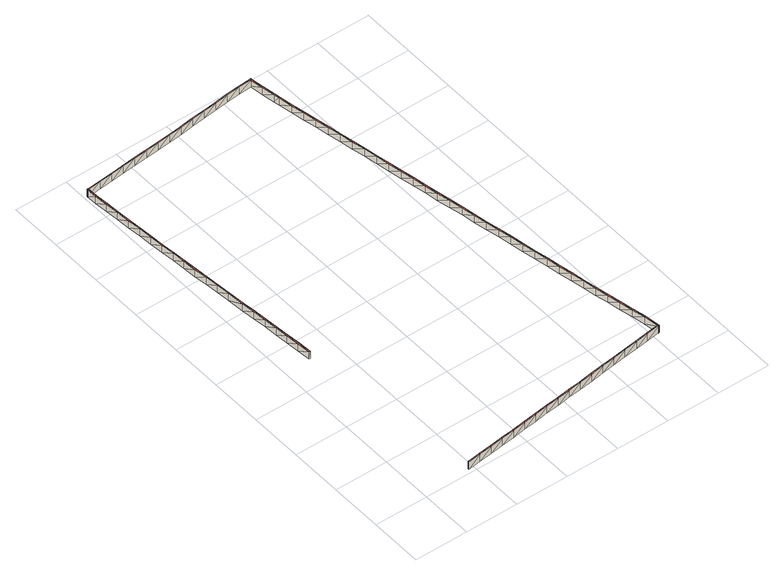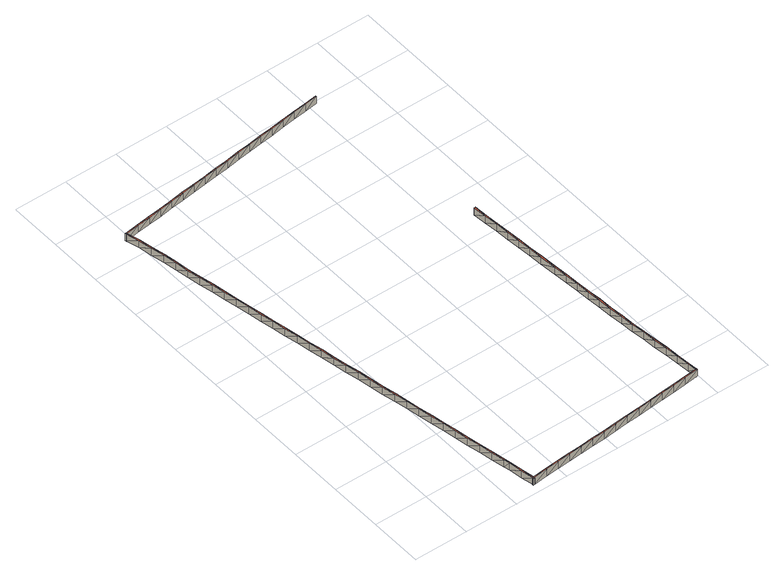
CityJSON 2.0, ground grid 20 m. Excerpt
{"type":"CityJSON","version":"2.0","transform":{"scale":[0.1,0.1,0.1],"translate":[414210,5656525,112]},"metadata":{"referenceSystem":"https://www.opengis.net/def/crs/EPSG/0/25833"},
"CityObjects":{
"building1":{"type":"Building","attributes":{"Erfassungsdatum_Objekt":"2022-03-29","BodenHoehe":0,"gemHoehe":0,"BauwerkHoehe":3,"Gemeindeschluessel":"14612000","Geometrietyp2DReferenz":"3000","measuredHeight":3,"function":"51009_1700"},"geometry":[{"type":"MultiSurface","lod":"2","boundaries":[[[0,1,2]],[[3,1,0]],[[4,3,0]],[[5,3,4]],[[6,5,4]],[[7,5,6]],[[8,7,6]],[[9,7,8]],[[10,11,12]],[[13,11,10]],[[14,13,10]],[[15,13,14]],[[16,15,14]],[[17,15,16]],[[18,17,16]],[[19,17,18]],[[20,19,18]],[[21,19,20]],[[22,21,20]],[[23,21,22]],[[24,23,22]],[[25,23,24]],[[26,25,24]],[[27,25,26]],[[28,27,26]],[[29,27,28]],[[30,29,28]],[[31,29,30]],[[32,31,30]],[[33,31,32]],[[34,33,32]],[[35,33,34]],[[36,35,34]],[[37,35,36]],[[38,37,36]],[[39,37,38]],[[40,39,38]],[[41,39,40]],[[42,41,40]],[[43,41,42]],[[44,43,42]],[[45,43,44]],[[46,47,48]],[[49,47,46]],[[50,49,46]],[[51,49,50]],[[52,51,50]],[[53,51,52]],[[54,53,52]],[[55,53,54]],[[56,55,54]],[[57,55,56]],[[58,57,56]],[[59,57,58]],[[60,59,58]],[[61,59,60]],[[62,61,60]],[[63,61,62]],[[64,63,62]],[[65,63,64]],[[66,65,64]],[[67,65,66]],[[68,67,69]],[[70,67,68]],[[71,70,68]],[[72,70,71]],[[73,72,71]],[[74,75,76]],[[77,74,76]],[[78,74,77]],[[79,78,77]],[[80,78,79]],[[81,80,79]],[[82,80,81]],[[83,82,81]],[[84,82,83]],[[85,84,83]],[[86,84,85]],[[87,72,73]],[[88,87,73]],[[89,87,88]],[[90,89,88]],[[91,89,90]],[[92,91,90]],[[93,91,92]],[[94,93,92]],[[95,93,94]],[[96,95,94]],[[97,95,96]],[[98,97,96]],[[99,97,98]],[[100,99,98]],[[101,99,100]],[[102,101,100]],[[103,101,102]],[[104,103,102]],[[105,103,104]],[[106,105,104]],[[107,105,106]],[[108,107,106]],[[109,107,108]],[[110,111,112]],[[113,111,110]],[[114,113,110]],[[115,113,114]],[[115,114,116]],[[117,115,116]],[[118,117,116]],[[119,117,118]],[[120,119,118]],[[121,119,120]],[[122,121,120]],[[123,121,122]],[[124,123,122]],[[125,123,124]],[[126,125,124]],[[127,125,126]],[[128,127,126]],[[129,127,128]],[[130,129,128]],[[131,129,130]],[[132,131,130]],[[75,131,132]],[[76,75,132]],[[133,86,134]],[[135,133,134]],[[136,133,135]],[[137,136,135]],[[138,136,137]],[[139,138,137]],[[140,138,139]],[[141,140,139]],[[142,140,141]],[[143,142,141]],[[144,142,143]],[[145,144,143]],[[146,144,145]],[[147,146,145]],[[148,146,147]],[[149,148,147]],[[150,148,149]],[[151,150,149]],[[152,150,151]],[[153,152,151]],[[154,152,153]],[[155,154,153]],[[156,154,155]],[[2,156,155]],[[1,156,2]],[[134,86,85]],[[157,158,159]],[[160,158,157]],[[161,160,157]],[[162,160,161]],[[163,162,161]],[[164,162,163]],[[165,164,163]],[[166,164,165]],[[167,166,165]],[[168,166,167]],[[169,168,167]],[[170,168,169]],[[171,170,169]],[[172,170,171]],[[173,172,171]],[[174,172,173]],[[175,174,173]],[[176,174,175]],[[48,176,175]],[[47,176,48]],[[177,178,157]],[[177,157,159]],[[178,179,161]],[[178,161,157]],[[179,180,163]],[[179,163,161]],[[180,181,165]],[[180,165,163]],[[181,182,167]],[[181,167,165]],[[182,183,169]],[[182,169,167]],[[184,185,124]],[[184,124,122]],[[185,186,126]],[[185,126,124]],[[186,187,128]],[[186,128,126]],[[187,188,130]],[[187,130,128]],[[188,189,132]],[[188,132,130]],[[189,190,76]],[[189,76,132]],[[190,191,77]],[[190,77,76]],[[191,192,79]],[[191,79,77]],[[192,193,81]],[[192,81,79]],[[193,194,83]],[[193,83,81]],[[194,195,85]],[[194,85,83]],[[195,196,134]],[[195,134,85]],[[196,197,135]],[[196,135,134]],[[197,198,137]],[[197,137,135]],[[198,199,139]],[[198,139,137]],[[199,200,141]],[[199,141,139]],[[200,201,143]],[[200,143,141]],[[201,202,145]],[[201,145,143]],[[202,203,147]],[[202,147,145]],[[203,204,149]],[[203,149,147]],[[204,205,151]],[[204,151,149]],[[205,206,153]],[[205,153,151]],[[206,207,155]],[[183,171,169]],[[208,209,173]],[[208,173,171]],[[209,210,175]],[[209,175,173]],[[210,211,48]],[[210,48,175]],[[211,212,46]],[[211,46,48]],[[212,213,50]],[[212,50,46]],[[213,214,52]],[[213,52,50]],[[214,215,54]],[[214,54,52]],[[215,216,56]],[[215,56,54]],[[216,217,58]],[[216,58,56]],[[217,218,60]],[[217,60,58]],[[218,219,62]],[[183,208,171]],[[206,155,153]],[[207,220,2]],[[207,2,155]],[[220,221,0]],[[220,0,2]],[[221,222,4]],[[221,4,0]],[[222,223,6]],[[222,6,4]],[[223,224,8]],[[223,8,6]],[[225,226,10]],[[225,10,12]],[[226,227,14]],[[226,14,10]],[[227,228,16]],[[227,16,14]],[[228,229,18]],[[228,18,16]],[[229,230,20]],[[229,20,18]],[[230,231,22]],[[230,22,20]],[[231,232,24]],[[231,24,22]],[[232,233,26]],[[232,26,24]],[[233,234,28]],[[233,28,26]],[[234,235,30]],[[234,30,28]],[[235,236,32]],[[235,32,30]],[[236,237,34]],[[236,34,32]],[[237,238,36]],[[237,36,34]],[[238,239,38]],[[238,38,36]],[[239,240,40]],[[239,40,38]],[[240,241,42]],[[240,42,40]],[[241,242,44]],[[241,44,42]],[[218,62,60]],[[219,243,64]],[[219,64,62]],[[243,244,66]],[[243,66,64]],[[245,246,68]],[[245,68,69]],[[246,247,71]],[[246,71,68]],[[247,248,73]],[[247,73,71]],[[248,249,88]],[[248,88,73]],[[249,250,90]],[[249,90,88]],[[250,251,92]],[[250,92,90]],[[251,252,94]],[[251,94,92]],[[252,253,96]],[[252,96,94]],[[253,254,98]],[[253,98,96]],[[254,255,100]],[[254,100,98]],[[255,256,102]],[[255,102,100]],[[256,257,104]],[[256,104,102]],[[257,258,106]],[[257,106,104]],[[258,259,108]],[[258,108,106]],[[260,261,110]],[[260,110,112]],[[261,262,114]],[[261,114,110]],[[262,263,116]],[[262,116,114]],[[264,118,263]],[[263,118,116]],[[264,265,120]],[[264,120,118]],[[265,184,122]],[[265,122,120]],[[164,266,267]],[[166,168,268]],[[166,268,266]],[[168,170,269]],[[168,269,268]],[[170,172,270]],[[170,270,269]],[[172,174,271]],[[172,271,270]],[[174,176,272]],[[174,272,271]],[[176,47,273]],[[176,273,272]],[[47,49,274]],[[47,274,273]],[[164,166,266]],[[158,160,275]],[[158,275,276]],[[160,162,277]],[[160,277,275]],[[162,164,267]],[[162,267,277]],[[49,51,278]],[[49,278,274]],[[51,53,279]],[[51,279,278]],[[53,55,280]],[[53,280,279]],[[55,57,281]],[[55,281,280]],[[57,59,282]],[[57,282,281]],[[59,61,283]],[[59,283,282]],[[61,63,284]],[[61,284,283]],[[63,65,285]],[[63,285,284]],[[65,67,286]],[[65,286,285]],[[67,70,287]],[[67,287,286]],[[70,72,288]],[[70,288,287]],[[72,87,289]],[[72,289,288]],[[87,89,290]],[[87,290,289]],[[89,91,291]],[[89,291,290]],[[91,93,292]],[[91,292,291]],[[93,95,293]],[[93,293,292]],[[95,97,294]],[[95,294,293]],[[97,99,295]],[[97,295,294]],[[99,101,296]],[[99,296,295]],[[101,103,297]],[[101,297,296]],[[103,105,298]],[[103,298,297]],[[105,107,299]],[[105,299,298]],[[107,109,300]],[[107,300,299]],[[111,113,301]],[[111,301,302]],[[113,115,303]],[[113,303,301]],[[115,117,304]],[[115,304,303]],[[117,119,305]],[[117,305,304]],[[119,121,306]],[[119,306,305]],[[121,123,307]],[[121,307,306]],[[123,125,308]],[[123,308,307]],[[125,127,309]],[[125,309,308]],[[127,129,310]],[[127,310,309]],[[129,131,311]],[[129,311,310]],[[131,75,312]],[[131,312,311]],[[75,74,313]],[[75,313,312]],[[74,78,314]],[[74,314,313]],[[78,80,315]],[[78,315,314]],[[80,82,316]],[[80,316,315]],[[82,84,317]],[[82,317,316]],[[84,86,318]],[[84,318,317]],[[86,133,319]],[[86,319,318]],[[133,136,320]],[[133,320,319]],[[136,138,321]],[[136,321,320]],[[138,140,322]],[[138,322,321]],[[140,142,323]],[[140,323,322]],[[15,17,324]],[[15,324,325]],[[17,19,326]],[[17,326,324]],[[19,21,327]],[[19,327,326]],[[21,23,328]],[[21,328,327]],[[23,25,329]],[[23,329,328]],[[25,27,330]],[[25,330,329]],[[27,29,331]],[[27,331,330]],[[29,31,332]],[[29,332,331]],[[31,33,333]],[[31,333,332]],[[33,35,334]],[[33,334,333]],[[35,37,335]],[[35,335,334]],[[37,39,336]],[[37,336,335]],[[39,41,337]],[[39,337,336]],[[41,43,338]],[[41,338,337]],[[43,45,339]],[[43,339,338]],[[276,177,159]],[[276,159,158]],[[242,339,45]],[[242,45,44]],[[142,340,323]],[[144,146,341]],[[144,341,340]],[[146,148,342]],[[146,342,341]],[[148,150,343]],[[148,343,342]],[[150,152,344]],[[150,344,343]],[[152,154,345]],[[152,345,344]],[[154,156,346]],[[154,346,345]],[[156,1,347]],[[156,347,346]],[[1,3,348]],[[1,348,347]],[[3,5,349]],[[3,349,348]],[[5,7,350]],[[5,350,349]],[[7,9,351]],[[7,351,350]],[[11,13,352]],[[11,352,353]],[[13,15,325]],[[13,325,352]],[[142,144,340]],[[253,294,254]],[[254,294,295]],[[254,295,255]],[[255,295,296]],[[255,296,256]],[[256,296,297]],[[256,297,257]],[[257,297,298]],[[257,298,258]],[[258,298,299]],[[258,299,259]],[[259,299,300]],[[260,302,261]],[[261,302,301]],[[261,301,262]],[[262,301,303]],[[262,303,263]],[[263,303,304]],[[304,264,263]],[[264,304,305]],[[264,305,265]],[[265,305,306]],[[265,306,184]],[[184,306,307]],[[184,307,185]],[[185,307,308]],[[185,308,186]],[[186,308,309]],[[186,309,187]],[[187,309,310]],[[187,310,188]],[[188,310,311]],[[188,311,189]],[[189,311,312]],[[189,312,190]],[[190,312,313]],[[190,313,191]],[[191,313,314]],[[191,314,192]],[[192,314,315]],[[192,315,193]],[[193,315,316]],[[193,316,194]],[[194,316,317]],[[194,317,195]],[[195,317,318]],[[195,318,196]],[[196,318,319]],[[196,319,197]],[[197,319,320]],[[197,320,198]],[[198,320,321]],[[198,321,199]],[[199,321,322]],[[199,322,200]],[[200,322,323]],[[200,323,201]],[[201,323,340]],[[201,340,202]],[[202,340,341]],[[202,341,203]],[[203,341,342]],[[203,342,204]],[[204,342,343]],[[204,343,205]],[[205,343,344]],[[205,344,206]],[[206,344,345]],[[206,345,207]],[[207,345,346]],[[207,346,220]],[[220,346,347]],[[220,347,221]],[[221,347,348]],[[221,348,222]],[[222,348,349]],[[222,349,223]],[[223,349,350]],[[223,350,224]],[[224,350,351]],[[225,353,226]],[[226,353,352]],[[226,352,227]],[[227,352,325]],[[227,325,228]],[[228,325,324]],[[228,324,229]],[[229,324,326]],[[229,326,230]],[[230,326,327]],[[231,327,328]],[[231,328,232]],[[232,328,329]],[[232,329,233]],[[233,329,330]],[[233,330,234]],[[234,330,331]],[[230,327,231]],[[177,276,178]],[[178,276,275]],[[178,275,179]],[[179,275,277]],[[179,277,180]],[[180,277,267]],[[180,267,181]],[[181,267,266]],[[181,266,182]],[[182,266,268]],[[182,268,183]],[[183,268,269]],[[183,269,208]],[[208,269,270]],[[208,270,209]],[[209,270,271]],[[209,271,210]],[[210,271,272]],[[210,272,211]],[[211,272,273]],[[211,273,212]],[[212,273,274]],[[212,274,213]],[[213,274,278]],[[213,278,214]],[[214,278,279]],[[214,279,215]],[[215,279,280]],[[215,280,216]],[[216,280,281]],[[216,281,217]],[[217,281,282]],[[217,282,218]],[[218,282,283]],[[218,283,219]],[[219,283,284]],[[219,284,243]],[[243,284,285]],[[243,285,244]],[[244,285,286]],[[245,286,246]],[[246,286,287]],[[246,287,247]],[[247,287,288]],[[247,288,248]],[[248,288,289]],[[248,289,249]],[[249,289,290]],[[249,290,250]],[[250,290,291]],[[250,291,251]],[[251,291,292]],[[251,292,252]],[[252,292,293]],[[252,293,253]],[[253,293,294]],[[234,331,235]],[[235,331,332]],[[235,332,236]],[[236,332,333]],[[236,333,237]],[[237,333,334]],[[237,334,238]],[[238,334,335]],[[238,335,239]],[[239,335,336]],[[239,336,240]],[[240,336,337]],[[240,337,241]],[[241,337,338]],[[241,338,242]],[[242,338,339]]],"semantics":{"surfaces":[{"type":"RoofSurface"},{"type":"WallSurface"},{"type":"GroundSurface"}],"values":[0,0,0,0,0,0,0,0,0,0,0,0,0,0,0,0,0,0,0,0,0,0,0,0,0,0,0,0,0,0,0,0,0,0,0,0,0,0,0,0,0,0,0,0,0,0,0,0,0,0,0,0,0,0,0,0,0,0,0,0,0,0,0,0,0,0,0,0,0,0,0,0,0,0,0,0,0,0,0,0,0,0,0,0,0,0,0,0,0,0,0,0,0,0,0,0,0,0,0,0,0,0,0,0,0,0,0,0,0,0,0,0,0,0,0,0,0,0,0,0,0,0,0,0,0,0,0,0,0,0,0,0,0,0,0,0,0,0,0,0,0,0,0,0,0,0,0,0,0,0,0,0,0,0,0,0,0,0,0,0,0,0,0,0,0,0,0,0,0,0,1,1,1,1,1,1,1,1,1,1,1,1,1,1,1,1,1,1,1,1,1,1,1,1,1,1,1,1,1,1,1,1,1,1,1,1,1,1,1,1,1,1,1,1,1,1,1,1,1,1,1,1,1,1,1,1,1,1,1,1,1,1,1,1,1,1,1,1,1,1,1,1,1,1,1,1,1,1,1,1,1,1,1,1,1,1,1,1,1,1,1,1,1,1,1,1,1,1,1,1,1,1,1,1,1,1,1,1,1,1,1,1,1,1,1,1,1,1,1,1,1,1,1,1,1,1,1,1,1,1,1,1,1,1,1,1,1,1,1,1,1,1,1,1,1,1,1,1,1,1,1,1,1,1,1,1,1,1,1,1,1,1,1,1,1,1,1,1,1,1,1,1,1,1,1,1,1,1,1,1,1,1,1,1,1,1,1,1,1,1,1,1,1,1,1,1,1,1,1,1,1,1,1,1,1,1,1,1,1,1,1,1,1,1,1,1,1,1,1,1,1,1,1,1,1,1,1,1,1,1,1,1,1,1,1,1,1,1,1,1,1,1,1,1,1,1,1,1,1,1,1,1,1,1,1,1,1,1,1,1,1,1,1,1,1,1,1,1,1,1,1,1,1,1,1,1,1,1,1,1,1,1,1,1,1,1,1,1,1,1,1,1,1,1,1,1,1,1,1,1,1,1,1,1,1,1,1,1,1,1,1,1,1,1,1,1,1,1,1,1,1,1,1,1,1,1,1,1,1,1,1,1,1,1,1,1,1,1,1,1,1,1,1,1,2,2,2,2,2,2,2,2,2,2,2,2,2,2,2,2,2,2,2,2,2,2,2,2,2,2,2,2,2,2,2,2,2,2,2,2,2,2,2,2,2,2,2,2,2,2,2,2,2,2,2,2,2,2,2,2,2,2,2,2,2,2,2,2,2,2,2,2,2,2,2,2,2,2,2,2,2,2,2,2,2,2,2,2,2,2,2,2,2,2,2,2,2,2,2,2,2,2,2,2,2,2,2,2,2,2,2,2,2,2,2,2,2,2,2,2,2,2,2,2,2,2,2,2,2,2,2,2,2,2,2,2,2,2,2,2,2,2,2,2,2,2,2,2,2,2,2,2,2,2,2,2,2,2,2,2,2,2,2,2,2,2,2,2,2,2,2,2,2,2]}}]}
},
"vertices":[
[987,276,44],[983,326,43],[978,325,43],[992,277,44],[997,227,43],[1002,228,43],[1006,177,44],[1011,178,44],[1017,121,39],[1022,122,39],[969,120,40],[1021,122,39],[1021,127,39],[969,115,40],[919,113,39],[920,108,39],[870,107,39],[870,102,39],[820,100,39],[821,95,39],[770,93,40],[771,88,40],[721,87,39],[722,82,39],[671,80,39],[672,75,39],[622,74,40],[622,69,40],[572,67,39],[573,62,39],[523,60,41],[523,55,41],[473,54,40],[474,49,40],[424,47,41],[424,42,41],[374,40,40],[375,35,40],[324,34,41],[325,29,41],[275,27,41],[276,22,41],[225,21,41],[226,16,41],[176,14,41],[176,9,41],[51,1269,36],[50,1219,35],[55,1219,35],[46,1269,36],[47,1319,35],[42,1318,35],[42,1369,35],[37,1368,35],[38,1418,34],[33,1418,34],[33,1468,36],[28,1468,36],[29,1518,36],[24,1518,36],[24,1568,38],[19,1567,38],[20,1618,38],[15,1617,38],[15,1667,38],[10,1667,38],[12,1707,40],[7,1706,40],[60,1706,40],[7,1701,40],[59,1711,40],[109,1711,39],[109,1716,39],[159,1716,40],[816,1210,43],[807,1259,43],[811,1209,43],[821,1160,42],[826,1161,42],[830,1111,43],[835,1112,43],[839,1062,43],[844,1063,43],[848,1013,41],[853,1014,41],[858,964,42],[863,965,42],[159,1721,40],[209,1721,40],[208,1726,40],[259,1726,40],[258,1731,40],[309,1730,40],[308,1735,40],[358,1735,40],[358,1740,40],[408,1740,40],[408,1745,40],[458,1745,43],[457,1750,43],[508,1750,43],[507,1755,43],[557,1754,44],[557,1759,44],[607,1759,46],[607,1764,46],[657,1764,46],[656,1769,46],[713,1769,44],[713,1774,44],[716,1722,43],[712,1774,44],[708,1774,44],[721,1723,43],[724,1673,43],[729,1673,43],[728,1652,43],[733,1652,43],[737,1602,42],[742,1603,42],[746,1553,42],[751,1554,42],[756,1504,42],[761,1505,42],[765,1455,43],[770,1456,43],[774,1406,43],[779,1407,43],[784,1357,43],[788,1358,43],[793,1308,43],[798,1308,43],[802,1258,43],[872,915,43],[867,914,43],[876,865,41],[881,866,41],[886,816,42],[890,817,42],[895,767,42],[900,768,42],[904,718,42],[909,719,42],[913,669,42],[918,670,42],[923,620,42],[927,621,42],[932,571,42],[937,571,42],[941,521,42],[946,522,42],[950,472,43],[955,473,43],[960,423,41],[965,424,41],[969,374,41],[974,375,41],[97,757,39],[96,707,39],[101,707,39],[92,757,39],[92,807,39],[87,807,39],[88,857,38],[83,856,38],[83,907,39],[78,906,39],[79,956,38],[74,956,38],[74,1006,37],[69,1006,37],[69,1070,37],[64,1069,37],[64,1120,37],[59,1119,37],[60,1169,37],[55,1169,37],[101,707,9],[97,757,9],[92,807,9],[88,857,8],[83,907,9],[79,956,8],[74,1006,7],[756,1504,12],[765,1455,13],[774,1406,13],[784,1357,13],[793,1308,13],[802,1258,13],[811,1209,13],[821,1160,12],[830,1111,13],[839,1062,13],[848,1013,11],[858,964,12],[867,914,13],[876,865,11],[886,816,12],[895,767,12],[904,718,12],[913,669,12],[923,620,12],[932,571,12],[941,521,12],[950,472,13],[960,423,11],[969,374,11],[69,1070,7],[64,1120,7],[60,1169,7],[55,1219,5],[51,1269,6],[47,1319,5],[42,1369,5],[38,1418,4],[33,1468,6],[29,1518,6],[24,1568,8],[20,1618,8],[978,325,13],[987,276,14],[997,227,13],[1006,177,14],[1017,121,9],[1021,127,9],[969,120,10],[919,113,9],[870,107,9],[820,100,9],[770,93,10],[721,87,9],[671,80,9],[622,74,10],[572,67,9],[523,60,11],[473,54,10],[424,47,11],[374,40,10],[324,34,11],[275,27,11],[225,21,11],[176,14,11],[15,1667,8],[12,1707,10],[7,1701,10],[60,1706,10],[109,1711,9],[159,1716,10],[209,1721,10],[259,1726,10],[309,1730,10],[358,1735,10],[408,1740,10],[458,1745,13],[508,1750,13],[557,1754,14],[607,1759,16],[657,1764,16],[713,1769,14],[708,1774,14],[716,1722,13],[724,1673,13],[728,1652,13],[737,1602,12],[746,1553,12],[78,906,9],[83,856,8],[74,956,8],[69,1006,7],[64,1069,7],[59,1119,7],[55,1169,7],[50,1219,5],[46,1269,6],[92,757,9],[96,707,9],[87,807,9],[42,1318,5],[37,1368,5],[33,1418,4],[28,1468,6],[24,1518,6],[19,1567,8],[15,1617,8],[10,1667,8],[7,1706,10],[59,1711,10],[109,1716,9],[159,1721,10],[208,1726,10],[258,1731,10],[308,1735,10],[358,1740,10],[408,1745,10],[457,1750,13],[507,1755,13],[557,1759,14],[607,1764,16],[656,1769,16],[713,1774,14],[721,1723,13],[712,1774,14],[729,1673,13],[733,1652,13],[742,1603,12],[751,1554,12],[761,1505,12],[770,1456,13],[779,1407,13],[788,1358,13],[798,1308,13],[807,1259,13],[816,1210,13],[826,1161,12],[835,1112,13],[844,1063,13],[853,1014,11],[863,965,12],[872,915,13],[881,866,11],[890,817,12],[900,768,12],[909,719,12],[870,102,9],[920,108,9],[821,95,9],[771,88,10],[722,82,9],[672,75,9],[622,69,10],[573,62,9],[523,55,11],[474,49,10],[424,42,11],[375,35,10],[325,29,11],[276,22,11],[226,16,11],[176,9,11],[918,670,12],[927,621,12],[937,571,12],[946,522,12],[955,473,13],[965,424,11],[974,375,11],[983,326,13],[992,277,14],[1002,228,13],[1011,178,14],[1022,122,9],[969,115,10],[1021,122,9]
]}
